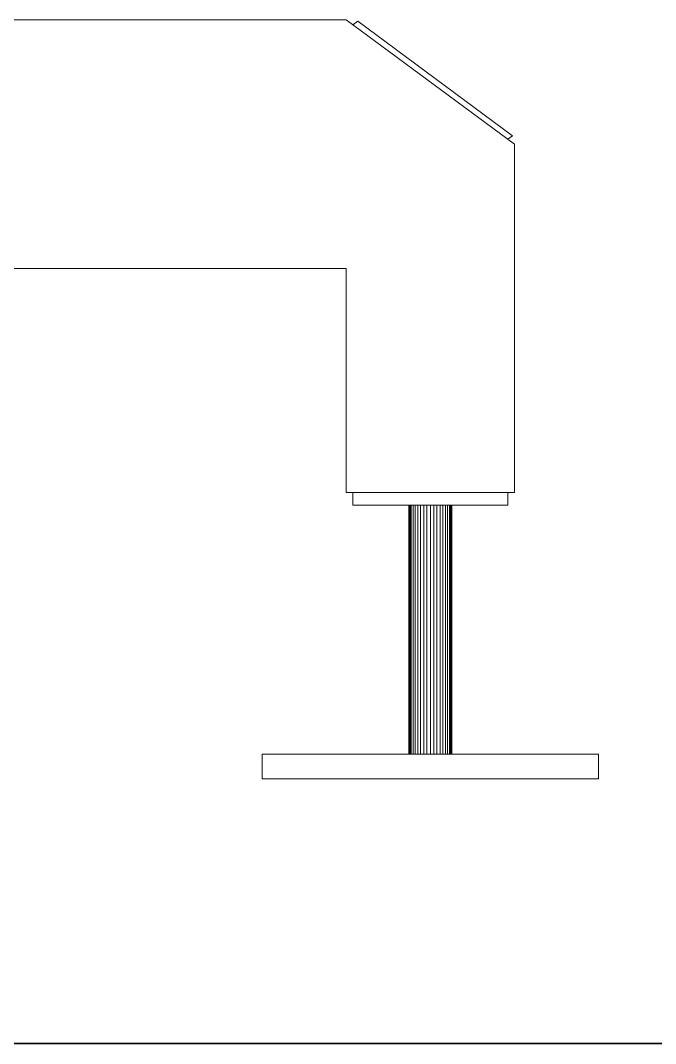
# Model space of a CAD drawing. Header units: centimetres. Extents: x 710 to 12582, y -437 to 1921.
# Drawn here: x 5800.48 to 5819.36, y 94 to 124.42 of the extents above; entities that cross this region are included whole.
import ezdxf

# ---------------------------------------------------------------- set-up
doc = ezdxf.new("R2010")
doc.units = ezdxf.units.CM
doc.layers.add('A-FLOR', color=7, linetype='Continuous', lineweight=9)
doc.layers.add('M-EQPM', color=7, linetype='Continuous', lineweight=9)

# ---------------------------------------------------------------- blocks, each defined once
blk = doc.blocks.new('PQ_RVR_EST-01_ZZ_ZZ_MO_T_A_rvt-1-Sección 4')
at = {"layer": 'A-FLOR', "lineweight": 35}
blk.add_line((6815.081, 94), (3797.22, 94), dxfattribs=at)
blk = doc.blocks.new('EQ-07-009 - EQ-07-009_dwg_Agrupar_772-1586792-Sección 4')
at = {"layer": 'M-EQPM', "color": 136, "true_color": 0x007f7f}
for p, q in [((5810.165, 124.438), (5815.165, 120.738)), ((5815.165, 120.738), (5810.165, 124.438)), ((5810.365, 124.29), (5810.506, 124.395)), ((5810.506, 124.395), (5810.365, 124.29)), ((5810.365, 124.29), (5810.506, 124.395)), ((5815.106, 120.991), (5810.506, 124.395)), ((5810.506, 124.395), (5815.106, 120.991)), ((5814.965, 120.886), (5815.106, 120.991)), ((5815.106, 120.991), (5814.965, 120.886)), ((5815.165, 110.378), (5815.165, 120.738)), ((5815.165, 120.738), (5815.165, 110.378)), ((5810.165, 117.038), (5735.165, 117.038)), ((5810.165, 117.038), (5735.165, 117.038)), ((5810.165, 117.038), (5810.165, 110.378)), ((5810.165, 110.378), (5810.165, 117.038)), ((5815.165, 110.378), (5810.165, 110.378)), ((5815.165, 110.378), (5810.165, 110.378)), ((5810.365, 110.378), (5810.365, 110.008)), ((5810.365, 110.008), (5810.365, 110.378)), ((5814.965, 110.378), (5814.965, 110.008)), ((5814.965, 110.008), (5814.965, 110.378)), ((5814.965, 110.378), (5814.965, 110.008)), ((5810.365, 110.008), (5814.965, 110.008)), ((5810.365, 110.008), (5814.965, 110.008)), ((5812.03, 110.008), (5812.03, 102.608)), ((5812.03, 110.008), (5812.03, 102.608)), ((5812.03, 110.008), (5812.03, 102.608)), ((5812.038, 110.008), (5812.038, 102.608)), ((5812.038, 102.608), (5812.038, 110.008)), ((5812.038, 102.608), (5812.038, 110.008)), ((5812.061, 110.008), (5812.061, 102.608)), ((5812.061, 110.008), (5812.061, 102.608)), ((5812.061, 110.008), (5812.061, 102.608)), ((5812.099, 110.008), (5812.099, 102.608)), ((5812.099, 102.608), (5812.099, 110.008)), ((5812.099, 102.608), (5812.099, 110.008)), ((5812.151, 110.008), (5812.151, 102.608)), ((5812.216, 110.008), (5812.216, 102.608)), ((5812.216, 110.008), (5812.216, 102.608)), ((5812.216, 102.608), (5812.216, 110.008)), ((5812.291, 110.008), (5812.291, 102.608)), ((5812.376, 110.008), (5812.376, 102.608)), ((5812.468, 110.008), (5812.468, 102.608)), ((5812.468, 110.008), (5812.468, 102.608)), ((5812.468, 110.008), (5812.468, 102.608)), ((5812.565, 110.008), (5812.565, 102.608)), ((5812.665, 110.008), (5812.665, 102.608)), ((5812.665, 102.608), (5812.665, 110.008)), ((5812.665, 102.608), (5812.665, 110.008)), ((5812.764, 110.008), (5812.764, 102.608)), ((5812.861, 110.008), (5812.861, 102.608)), ((5812.861, 110.008), (5812.861, 102.608)), ((5812.861, 110.008), (5812.861, 102.608)), ((5812.953, 110.008), (5812.953, 102.608)), ((5812.953, 102.608), (5812.953, 110.008)), ((5812.953, 102.608), (5812.953, 110.008)), ((5813.038, 110.008), (5813.038, 102.608)), ((5813.114, 110.008), (5813.114, 102.608)), ((5813.178, 110.008), (5813.178, 102.608)), ((5813.231, 110.008), (5813.231, 102.608)), ((5813.231, 110.008), (5813.231, 102.608)), ((5813.231, 110.008), (5813.231, 102.608)), ((5813.269, 110.008), (5813.269, 102.608)), ((5813.269, 102.608), (5813.269, 110.008)), ((5813.269, 102.608), (5813.269, 110.008)), ((5813.292, 110.008), (5813.292, 102.608)), ((5813.3, 110.008), (5813.3, 102.608)), ((5813.3, 110.008), (5813.3, 102.608)), ((5813.3, 110.008), (5813.3, 102.608)), ((5807.665, 101.868), (5807.665, 102.608)), ((5807.665, 102.608), (5817.665, 102.608)), ((5807.665, 101.868), (5807.665, 102.608)), ((5817.665, 102.608), (5807.665, 102.608)), ((5817.665, 101.868), (5817.665, 102.608)), ((5817.665, 101.868), (5807.665, 101.868)), ((5807.665, 101.868), (5817.665, 101.868))]:
    blk.add_line(p, q, dxfattribs=at)
at = {"layer": 'M-EQPM', "color": 136, "true_color": 0x007f7f, "flags": 128}
for points in [[(5788.965, 191.719), (5788.965, 124.438), (5735.165, 124.438), (5730.165, 120.738), (5730.165, 110.378), (5735.165, 110.378), (5735.165, 117.038), (5810.165, 117.038), (5810.165, 110.378), (5815.165, 110.378), (5815.165, 120.738), (5810.165, 124.438), (5798.965, 124.438)], [(5810.506, 124.395), (5815.106, 120.991), (5814.965, 120.886)], [(5814.965, 110.008), (5810.365, 110.008), (5810.365, 110.378)], [(5817.665, 102.608), (5817.665, 101.868), (5807.665, 101.868), (5807.665, 102.608), (5817.665, 102.608), (5817.665, 101.868)]]:
    blk.add_lwpolyline(points, dxfattribs=at)
for points in [[(5812.151, 102.608), (5812.151, 110.008)], [(5812.291, 102.608), (5812.291, 110.008)], [(5812.376, 102.608), (5812.376, 110.008)], [(5812.565, 102.608), (5812.565, 110.008)], [(5812.764, 102.608), (5812.764, 110.008)], [(5813.038, 102.608), (5813.038, 110.008)], [(5813.114, 102.608), (5813.114, 110.008)], [(5813.178, 102.608), (5813.178, 110.008)], [(5813.292, 102.608), (5813.292, 110.008)]]:
    blk.add_lwpolyline(points, close=True, dxfattribs=at)
blk = doc.blocks.new('EQ-07-009 - EQ-07-009_dwg-1586791-Sección 4')
blk.add_blockref('EQ-07-009 - EQ-07-009_dwg_Agrupar_772-1586792-Sección 4', (0, 0))
blk = doc.blocks.new('EQ-07-009 - EQ-07-009-1586804-Sección 4')
blk.add_blockref('EQ-07-009 - EQ-07-009_dwg-1586791-Sección 4', (0, 0))
blk = doc.blocks.new('PQ_RVR_MEP-01_ZZ_ZZ_MO_T_A_rvt-1-Sección 4')
at = {"layer": 'M-EQPM', "lineweight": 9}
blk.add_blockref('EQ-07-009 - EQ-07-009-1586804-Sección 4', (0, 0), dxfattribs=at)

msp = doc.modelspace()

# ---------------------------------------------------------------- linework, layer by layer
at = {"layer": 'A-FLOR', "lineweight": 35}
msp.add_line((6813.968, 94), (3797.22, 94), dxfattribs=at)

# ---------------------------------------------------------------- block references
at = {"lineweight": 5}
for name in ['PQ_RVR_EST-01_ZZ_ZZ_MO_T_A_rvt-1-Sección 4', 'PQ_RVR_MEP-01_ZZ_ZZ_MO_T_A_rvt-1-Sección 4']:
    msp.add_blockref(name, (0, 0), dxfattribs=at)

doc.saveas('drawing.dxf')
